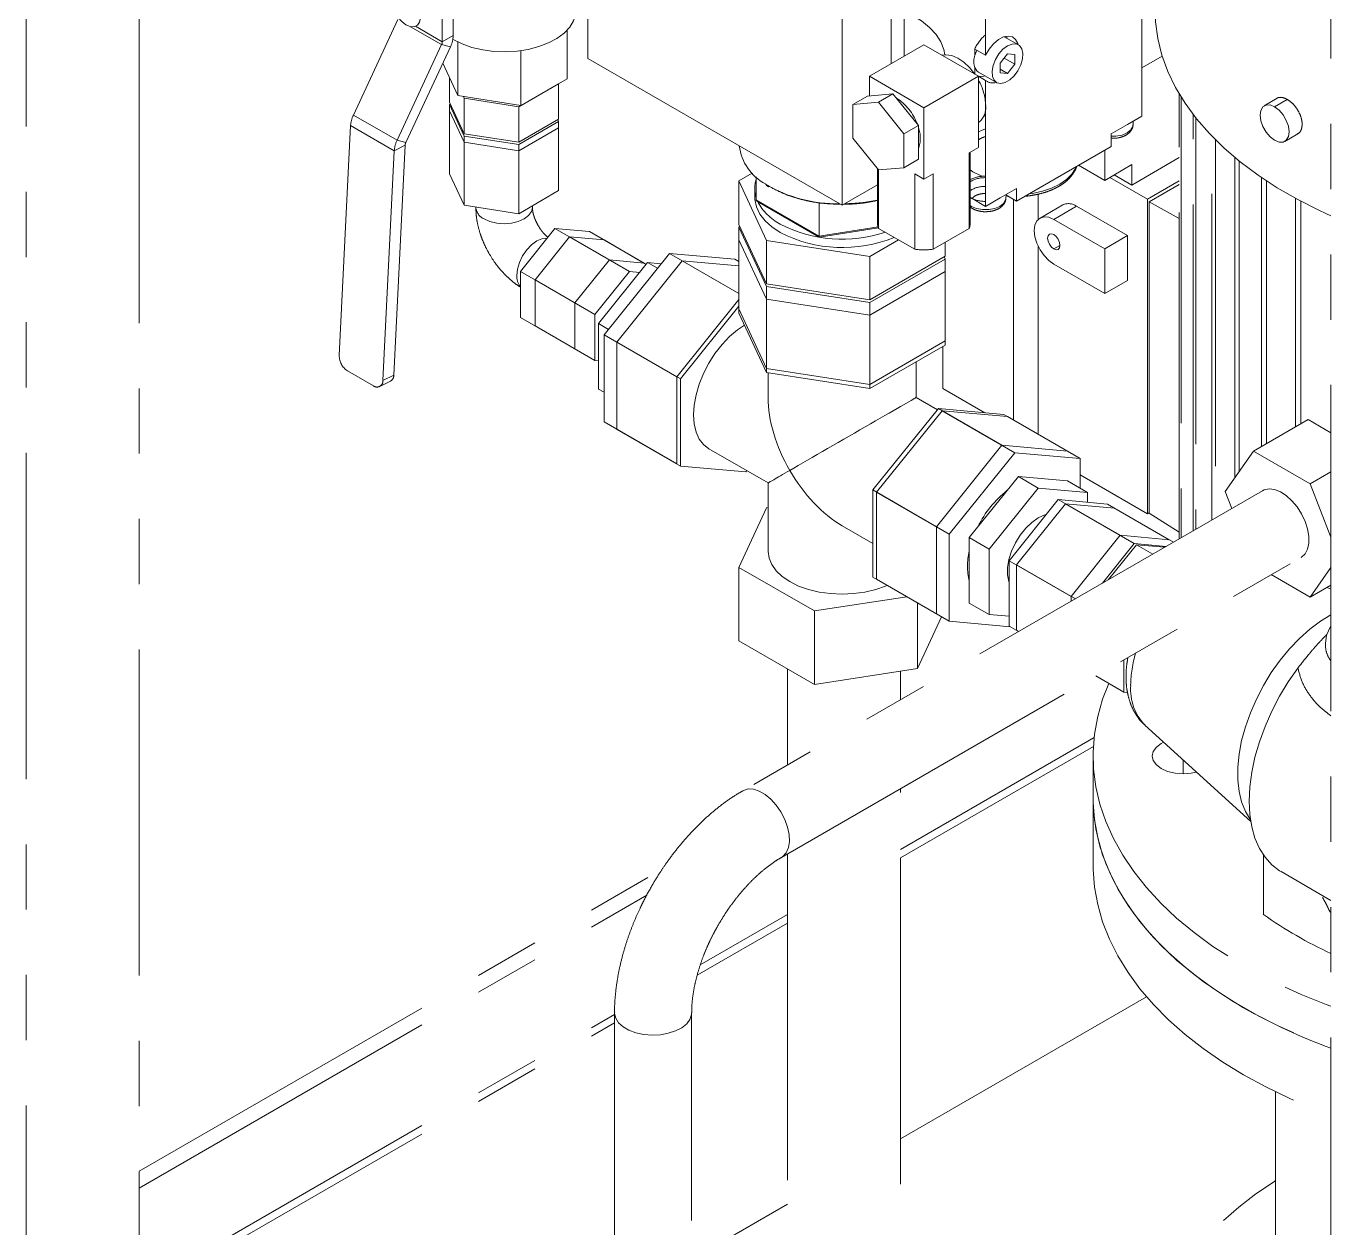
# Paper-space layout 'Blatt1' of a CAD drawing. Header units: millimetres. Extents: x 0 to 1189, y 0 to 841.
# Drawn here: x 868.41 to 893.8, y 192 to 215.39 of the extents above; entities that cross this region are included whole.
import ezdxf

# ---------------------------------------------------------------- set-up
doc = ezdxf.new("R2010")
doc.units = ezdxf.units.MM
doc.linetypes.add('PHANTOM', pattern=[12.7, 6.35, -1.27, 1.27, -1.27, 1.27, -1.27])

psp = doc.layouts.new('Blatt1')

# ---------------------------------------------------------------- linework, layer by layer
at = {"color": 7, "linetype": 'PHANTOM', "lineweight": 18}
for p, q in [((893.796, 246.509), (893.796, 167.643)), ((879.336, 214.763), (879.336, 222.602)), ((868.41, 219.788), (868.41, 171.491)), ((870.61, 171.513), (870.61, 219.788)), ((884.286, 211.906), (884.286, 219.745)), ((890.119, 216.642), (890.119, 213.641)), ((876.508, 216.282), (876.508, 215.089)), ((887.079, 215.886), (887.079, 214.825)), ((876.72, 215.783), (876.72, 215.212)), ((885.24, 214.662), (885.24, 215.718)), ((885.492, 214.807), (885.492, 215.743)), ((874.778, 213.662), (875.645, 215.523)), ((878.937, 215.312), (878.937, 214.369)), ((876.494, 215.033), (875.627, 213.172)), ((876.812, 214.04), (876.812, 215.082)), ((885.877, 215.029), (884.816, 214.417)), ((885.877, 215.029), (886.937, 214.417)), ((887.716, 215.03), (887.442, 215.187)), ((876.665, 214.986), (875.797, 213.126)), ((878.038, 213.85), (878.038, 214.916)), ((886.867, 214.947), (887.079, 214.825)), ((886.867, 214.82), (886.867, 214.947)), ((886.905, 214.926), (886.867, 214.82)), ((887.362, 214.674), (887.503, 214.85)), ((887.503, 214.85), (887.645, 214.838)), ((887.645, 214.838), (887.645, 214.649)), ((890.119, 214.578), (890.514, 214.806)), ((876.812, 214.04), (876.518, 214.672)), ((884.286, 211.906), (879.336, 214.763)), ((886.867, 214.458), (886.867, 214.585)), ((887.362, 214.486), (887.362, 214.674)), ((887.503, 214.473), (887.362, 214.555)), ((887.437, 214.769), (887.645, 214.649)), ((887.645, 214.649), (887.503, 214.473)), ((876.65, 214.388), (876.65, 213.91)), ((878.769, 214.272), (877.994, 213.824)), ((878.937, 214.369), (878.038, 213.85)), ((878.769, 214.272), (878.769, 214.272)), ((878.769, 213.582), (878.769, 214.272)), ((884.816, 214.417), (885.877, 213.804)), ((884.816, 214.035), (884.816, 214.417)), ((885.877, 213.804), (886.937, 214.417)), ((886.937, 214.498), (887.291, 214.294)), ((886.937, 214.417), (886.937, 213.763)), ((887.079, 214.335), (886.937, 214.417)), ((887.079, 214.335), (887.079, 213.845)), ((887.503, 214.473), (887.362, 214.486)), ((878.038, 213.85), (876.812, 214.04)), ((876.934, 213.988), (876.918, 214.024)), ((884.781, 214.032), (884.498, 213.869)), ((884.781, 214.032), (885.276, 214.077)), ((885.276, 214.077), (884.993, 213.913)), ((885.276, 214.077), (885.771, 213.461)), ((890.845, 205.414), (890.845, 214.075)), ((890.883, 214.013), (890.883, 205.436)), ((876.934, 213.298), (876.65, 213.91)), ((876.667, 213.874), (876.65, 213.865)), ((876.65, 213.865), (876.934, 213.253)), ((876.65, 213.865), (876.65, 212.518)), ((877.994, 213.824), (876.934, 213.988)), ((876.934, 213.988), (876.934, 213.298)), ((877.994, 213.824), (877.994, 213.134)), ((884.498, 213.869), (884.993, 213.913)), ((884.498, 213.209), (884.498, 213.869)), ((884.993, 213.913), (885.488, 213.297)), ((885.877, 213.804), (885.877, 212.416)), ((886.937, 213.763), (886.937, 213.029)), ((887.079, 213.763), (887.073, 213.76)), ((887.079, 213.845), (887.079, 211.885)), ((892.751, 213.988), (892.5, 213.843)), ((876.65, 213.742), (876.934, 213.131)), ((876.65, 213.742), (876.65, 212.518)), ((878.769, 213.582), (877.994, 213.134)), ((877.994, 213.089), (878.769, 213.537)), ((878.769, 213.537), (878.753, 213.573)), ((878.769, 213.537), (878.769, 212.19)), ((887.079, 213.648), (887.039, 213.634)), ((889.837, 213.477), (890.119, 213.641)), ((889.946, 213.469), (889.95, 213.543)), ((891.116, 205.571), (891.116, 213.675)), ((891.171, 213.604), (891.171, 205.602)), ((874.502, 208.983), (874.723, 213.456)), ((877.994, 213.134), (876.934, 213.298)), ((876.934, 213.253), (877.994, 213.089)), ((876.934, 213.253), (876.934, 211.906)), ((877.994, 212.967), (878.769, 213.415)), ((878.769, 213.415), (878.769, 212.19)), ((885.771, 213.461), (885.488, 213.297)), ((885.488, 213.297), (885.488, 212.637)), ((885.771, 213.461), (885.771, 212.801)), ((889.518, 213.294), (889.837, 213.477)), ((889.518, 213.049), (889.518, 213.294)), ((891.481, 205.781), (891.481, 213.25)), ((892.9, 213.15), (893.151, 213.295)), ((875.784, 213.074), (875.563, 208.601)), ((876.934, 213.131), (877.994, 212.967)), ((876.934, 211.906), (876.934, 213.131)), ((877.994, 213.089), (877.994, 211.742)), ((884.993, 212.593), (884.498, 213.209)), ((886.759, 212.926), (886.937, 213.029)), ((889.518, 213.049), (887.68, 211.987)), ((891.55, 213.18), (891.55, 205.821)), ((875.572, 212.966), (875.351, 208.493)), ((877.994, 212.967), (877.994, 211.742)), ((885.771, 212.801), (885.488, 212.637)), ((886.759, 211.456), (886.759, 212.926)), ((886.777, 211.559), (886.777, 212.936)), ((889.395, 212.391), (889.395, 212.977)), ((889.921, 212.3), (890.845, 212.833)), ((891.928, 206.605), (891.928, 212.836)), ((892.01, 212.768), (892.01, 206.722)), ((876.934, 211.906), (876.65, 212.518)), ((882.278, 212.379), (882.537, 212.529)), ((884.977, 212.613), (884.977, 211.559)), ((885.488, 212.637), (884.993, 212.593)), ((884.995, 212.593), (884.995, 211.456)), ((885.698, 211.05), (885.698, 212.519)), ((885.698, 212.519), (885.877, 212.416)), ((885.877, 212.416), (886.055, 212.519)), ((886.055, 212.519), (886.055, 211.05)), ((886.777, 212.593), (886.831, 212.559)), ((888.887, 212.684), (889.395, 212.391)), ((889.921, 212.696), (889.395, 212.391)), ((889.578, 212.498), (889.921, 212.3)), ((889.921, 212.3), (889.921, 212.696)), ((882.816, 211.22), (882.278, 212.379)), ((882.278, 211.534), (882.278, 212.379)), ((882.613, 212.014), (882.613, 212.457)), ((884.977, 212.305), (884.286, 211.906)), ((890.225, 212.026), (889.494, 212.449)), ((890.225, 212.026), (890.845, 212.384)), ((890.261, 211.973), (890.845, 212.31)), ((892.448, 207.212), (892.448, 212.443)), ((892.542, 207.266), (892.542, 212.38)), ((878.769, 212.19), (877.994, 211.742)), ((882.586, 212.232), (882.586, 212.069)), ((882.629, 211.988), (883.842, 211.287)), ((886.796, 212.049), (886.777, 212.061)), ((886.777, 212.06), (886.796, 212.049)), ((886.796, 212.049), (887.079, 211.885)), ((887.079, 211.885), (887.362, 212.049)), ((887.362, 212.049), (887.68, 212.232)), ((887.472, 212.04), (887.475, 212.114)), ((887.68, 211.987), (887.474, 212.106)), ((887.489, 212.085), (887.516, 212.082)), ((887.618, 207.727), (887.618, 212.023)), ((887.68, 212.232), (887.68, 211.987)), ((890.225, 205.902), (890.225, 212.026)), ((893.107, 207.593), (893.107, 212.039)), ((893.213, 207.654), (893.213, 211.982)), ((877.994, 211.742), (876.934, 211.906)), ((877.16, 211.871), (877.16, 211.864)), ((878.26, 211.864), (878.26, 211.896)), ((883.837, 211.307), (883.837, 211.954)), ((888.579, 211.914), (888.137, 211.658)), ((889.837, 211.316), (888.847, 211.887)), ((890.261, 205.922), (890.261, 211.973)), ((890.845, 211.647), (890.261, 211.973)), ((893.708, 211.738), (893.796, 211.697)), ((882.816, 210.375), (882.278, 211.534)), ((882.298, 211.492), (882.278, 211.481)), ((882.278, 211.481), (882.816, 210.322)), ((882.278, 211.481), (882.278, 209.889)), ((888.405, 211.632), (889.395, 211.06)), ((878.7, 211.453), (878.028, 210.618)), ((878.982, 211.29), (878.311, 210.454)), ((879.76, 210.841), (878.7, 211.453)), ((879.371, 211.393), (878.7, 211.453)), ((880.149, 210.616), (878.982, 211.29)), ((879.654, 211.23), (878.982, 211.29)), ((880.432, 210.781), (879.371, 211.393)), ((879.654, 211.23), (880.476, 210.756)), ((882.278, 211.236), (882.816, 210.077)), ((882.278, 211.236), (882.278, 209.807)), ((884.824, 210.91), (882.816, 211.22)), ((882.816, 211.22), (882.816, 210.375)), ((883.844, 211.287), (884.992, 211.465)), ((885.382, 211.232), (884.824, 210.91)), ((885.698, 211.05), (884.995, 211.456)), ((886.055, 211.05), (886.759, 211.456)), ((889.395, 211.06), (889.837, 211.316)), ((889.837, 210.442), (889.837, 211.316)), ((879.654, 209.385), (880.927, 210.969)), ((882.278, 210.189), (880.927, 210.969)), ((880.927, 210.969), (882.2, 210.855)), ((886.293, 211.187), (886.293, 210.913)), ((889.395, 211.06), (889.395, 210.187)), ((879.76, 210.841), (879.089, 210.005)), ((879.548, 209.602), (880.503, 210.789)), ((880.432, 210.781), (879.76, 210.841)), ((879.902, 209.243), (881.175, 210.826)), ((880.503, 210.789), (880.694, 210.679)), ((880.503, 210.789), (880.764, 210.766)), ((881.175, 210.826), (882.278, 210.189)), ((881.175, 210.826), (882.278, 210.727)), ((882.2, 210.855), (882.278, 210.81)), ((886.293, 210.913), (884.824, 210.064)), ((884.824, 210.91), (884.824, 210.064)), ((884.824, 210.011), (886.293, 210.86)), ((886.293, 210.86), (886.274, 210.902)), ((886.293, 210.86), (886.293, 209.268)), ((889.395, 210.187), (888.405, 210.758)), ((878.028, 210.618), (879.089, 210.005)), ((878.028, 210.618), (878.028, 209.722)), ((880.149, 210.616), (879.477, 209.781)), ((880.349, 210.598), (880.149, 210.616)), ((884.824, 209.766), (886.293, 210.615)), ((886.293, 210.615), (886.293, 209.186)), ((878.311, 210.454), (879.477, 209.781)), ((878.311, 210.454), (878.311, 209.559)), ((884.824, 210.064), (882.816, 210.375)), ((882.816, 210.322), (884.824, 210.011)), ((882.816, 208.73), (882.816, 210.322)), ((889.837, 210.442), (889.395, 210.187)), ((879.089, 210.005), (879.089, 209.11)), ((881.068, 208.569), (882.278, 210.074)), ((882.816, 208.648), (882.816, 210.077)), ((882.816, 210.077), (884.824, 209.766)), ((884.824, 210.011), (884.824, 208.419)), ((879.089, 209.11), (878.028, 209.722)), ((879.477, 209.781), (879.477, 208.885)), ((882.278, 209.945), (881.139, 208.528)), ((882.816, 208.73), (882.278, 209.889)), ((882.816, 208.648), (882.278, 209.807)), ((884.824, 209.766), (884.824, 208.338)), ((878.311, 209.559), (879.477, 208.885)), ((879.548, 209.602), (879.739, 209.491)), ((879.548, 208.329), (879.548, 209.602)), ((881.068, 208.569), (879.654, 209.385)), ((879.654, 207.688), (879.654, 209.385)), ((879.902, 209.243), (881.139, 208.528)), ((879.902, 207.545), (879.902, 209.243)), ((886.293, 209.268), (884.824, 208.419)), ((886.293, 209.186), (884.824, 208.338)), ((886.244, 208.339), (886.244, 209.158)), ((875.171, 208.39), (874.662, 208.684)), ((879.477, 208.885), (879.548, 208.879)), ((884.824, 208.419), (882.816, 208.73)), ((885.726, 208.164), (885.726, 208.858)), ((875.29, 208.377), (875.502, 208.485)), ((881.068, 206.872), (881.068, 208.569)), ((881.139, 208.528), (881.139, 206.831)), ((884.824, 208.338), (882.816, 208.648)), ((882.846, 208.643), (882.846, 208.164)), ((879.548, 208.329), (879.654, 208.268)), ((887.061, 207.867), (886.244, 208.339)), ((884.887, 206.365), (886.16, 207.948)), ((886.141, 207.925), (885.726, 208.164)), ((886.16, 207.948), (887.397, 207.234)), ((886.16, 207.948), (887.432, 207.834)), ((881.068, 206.872), (879.654, 207.688)), ((886.23, 207.907), (884.958, 206.324)), ((886.23, 207.907), (887.645, 207.091)), ((887.503, 207.793), (886.23, 207.907)), ((888.67, 207.12), (887.432, 207.834)), ((887.503, 207.793), (888.917, 206.977)), ((893.351, 207.734), (892.291, 207.121)), ((893.351, 207.734), (893.796, 207.477)), ((879.902, 207.545), (881.139, 206.831)), ((881.692, 207.167), (882.846, 206.501)), ((887.397, 207.234), (886.124, 205.65)), ((888.67, 207.12), (887.397, 207.234)), ((887.645, 207.091), (886.372, 205.507)), ((888.917, 206.977), (887.645, 207.091)), ((888.917, 206.398), (888.917, 206.977)), ((891.739, 206.337), (892.291, 207.121)), ((892.291, 207.121), (893.393, 206.485)), ((881.139, 206.831), (882.412, 206.717)), ((882.412, 206.717), (882.431, 206.741)), ((890.225, 205.902), (888.917, 206.657)), ((893.393, 206.485), (893.796, 206.718)), ((882.846, 206.501), (882.846, 205.169)), ((886.761, 205.438), (887.715, 206.626)), ((888.104, 206.401), (887.15, 205.214)), ((888.104, 206.401), (887.715, 206.626)), ((887.715, 206.626), (888.67, 206.54)), ((889.059, 206.316), (888.104, 206.401)), ((889.059, 206.316), (888.67, 206.54)), ((893.393, 206.485), (893.796, 205.445)), ((892.467, 206.35), (882.355, 200.513)), ((886.124, 205.65), (884.887, 206.365)), ((884.887, 204.668), (884.887, 206.365)), ((884.958, 206.324), (886.372, 205.507)), ((884.958, 206.324), (884.958, 204.627)), ((887.538, 204.989), (888.493, 206.177)), ((888.493, 206.177), (889.695, 205.483)), ((888.493, 206.177), (889.448, 206.091)), ((889.059, 206.126), (889.059, 206.316)), ((891.868, 206.005), (891.739, 206.337)), ((882.278, 204.858), (882.816, 206.017)), ((882.816, 206.017), (882.846, 206.022)), ((887.68, 204.908), (888.634, 206.095)), ((889.971, 205.324), (888.634, 206.095)), ((888.634, 206.095), (889.589, 206.01)), ((889.448, 206.091), (890.65, 205.397)), ((890.733, 205.349), (889.589, 206.01)), ((890.261, 205.922), (890.225, 205.902)), ((890.261, 205.914), (890.257, 205.92)), ((890.261, 205.914), (890.845, 205.542)), ((884.286, 205.67), (884.887, 205.323)), ((886.124, 205.65), (886.124, 203.953)), ((886.372, 205.507), (886.372, 203.81)), ((887.15, 205.214), (886.761, 205.438)), ((886.761, 204.165), (886.761, 205.438)), ((889.695, 205.483), (888.741, 204.295)), ((890.65, 205.397), (889.695, 205.483)), ((887.15, 205.214), (887.15, 203.941)), ((889.971, 205.324), (889.35, 204.551)), ((889.472, 204.621), (890.015, 205.298)), ((890.592, 205.268), (889.971, 205.324)), ((890.329, 205.117), (890.015, 205.298)), ((890.015, 205.298), (890.559, 205.249)), ((883.105, 199.214), (893.217, 205.051)), ((888.741, 204.295), (887.538, 204.989)), ((887.538, 203.716), (887.538, 204.989)), ((888.824, 204.247), (887.68, 204.908)), ((887.68, 203.635), (887.68, 204.908)), ((883.748, 204.01), (882.278, 204.858)), ((882.278, 204.858), (882.278, 203.429)), ((886.124, 203.953), (884.887, 204.668)), ((886.372, 203.81), (884.958, 204.627)), ((893.393, 204.28), (892.637, 204.717)), ((893.796, 204.854), (893.393, 204.28)), ((893.393, 204.28), (893.796, 204.513)), ((893.796, 204.442), (893.716, 204.467)), ((885.545, 204.288), (883.748, 204.01)), ((885.755, 204.166), (885.755, 202.891)), ((886.761, 204.165), (887.15, 203.941)), ((888.741, 204.295), (888.741, 204.199)), ((883.748, 204.01), (883.748, 202.581)), ((886.222, 203.897), (885.755, 202.891)), ((887.15, 203.941), (887.538, 203.906)), ((886.372, 203.81), (887.56, 203.704)), ((887.538, 203.716), (887.721, 203.611)), ((887.721, 203.611), (887.68, 203.635)), ((883.748, 202.581), (882.278, 203.429)), ((889.837, 203.1), (889.837, 203.074)), ((883.221, 202.885), (883.221, 201.013)), ((885.755, 202.891), (883.748, 202.581)), ((889.766, 202.43), (889.766, 203.059)), ((885.421, 202.283), (885.421, 202.84)), ((889.221, 202.745), (889.766, 202.43)), ((889.839, 202.424), (889.766, 202.43)), ((890.179, 201.785), (892.236, 199.915)), ((885.421, 199.207), (889.176, 201.374)), ((889.17, 201.187), (889.17, 200.37)), ((885.421, 180.155), (885.421, 200.551)), ((889.17, 200.37), (889.17, 199.064)), ((883.221, 199.281), (883.221, 180.08)), ((892.486, 198.104), (892.486, 199.256)), ((870.61, 193.106), (880.783, 198.979)), ((892.827, 198.938), (893.796, 198.378)), ((870.61, 192.779), (880.487, 198.481)), ((881.467, 196.924), (883.221, 197.937)), ((890.209, 196.501), (885.421, 193.737)), ((870.61, 190.656), (879.859, 195.996)), ((879.859, 196.189), (879.859, 179.45)), ((881.359, 179.45), (881.359, 196.189)), ((892.72, 194.652), (892.72, 189.919)), ((883.221, 192.467), (881.359, 191.392))]:
    psp.add_line(p, q, dxfattribs=at)
at = {"color": 8, "linetype": 'PHANTOM', "lineweight": 18}
for p, q in [((876.494, 215.033), (875.891, 215.381)), ((875.988, 215.39), (876.508, 215.089)), ((876.665, 214.986), (876.494, 215.033)), ((876.72, 215.212), (876.508, 215.089)), ((892.948, 213.966), (892.7, 213.823)), ((875.627, 213.172), (874.778, 213.662)), ((875.572, 212.966), (874.723, 213.456)), ((875.784, 213.074), (875.572, 212.966)), ((875.797, 213.126), (875.627, 213.172)), ((883.837, 211.307), (882.613, 212.014)), ((888.104, 211.634), (888.104, 212.123)), ((886.777, 211.901), (886.801, 211.885)), ((888.405, 211.632), (888.847, 211.887)), ((884.986, 211.485), (883.837, 211.307)), ((888.104, 207.446), (888.104, 211.103)), ((888.405, 211.056), (888.525, 211.126)), ((875.563, 208.601), (875.351, 208.493)), ((885.421, 199.37), (889.19, 201.546)), ((890.92, 201.111), (890.92, 200.84)), ((881.526, 197.122), (883.221, 198.1)), ((870.61, 190.82), (879.859, 196.159))]:
    psp.add_line(p, q, dxfattribs=at)
at = {"color": 7, "linetype": 'PHANTOM', "lineweight": 18, "flags": 128}
for points in [[(875.8, 215.416), (875.717, 215.479), (875.641, 215.565), (875.579, 215.667), (875.537, 215.775), (875.518, 215.881), (875.525, 215.974), (875.556, 216.047), (875.608, 216.093), (875.678, 216.108), (875.758, 216.09), (875.843, 216.041), (875.923, 215.966), (875.993, 215.871), (876.045, 215.764), (876.076, 215.656), (876.083, 215.555), (876.064, 215.471), (876.022, 215.411), (875.96, 215.381), (875.884, 215.382), (875.8, 215.416)], [(876.72, 215.13), (876.891, 215.046), (877.084, 214.979), (877.293, 214.93), (877.513, 214.901), (877.738, 214.894), (877.962, 214.907), (878.18, 214.94), (878.385, 214.994), (878.573, 215.065), (878.739, 215.154), (878.878, 215.256), (878.986, 215.37), (879.062, 215.492), (879.103, 215.62), (879.11, 215.702)], [(885.492, 215.684), (885.652, 215.606), (885.834, 215.494), (885.989, 215.368), (886.114, 215.232), (886.206, 215.087), (886.263, 214.936), (886.282, 214.835)], [(893.796, 211.698), (893.574, 211.801), (893.15, 212.016), (892.752, 212.246), (892.379, 212.491), (892.034, 212.748), (891.719, 213.018), (891.435, 213.3), (891.182, 213.591), (890.962, 213.891), (890.775, 214.198), (890.623, 214.512), (890.507, 214.83), (890.426, 215.152), (890.381, 215.477), (890.37, 215.721)], [(887.079, 214.825), (887.148, 214.945), (887.233, 215.049), (887.328, 215.13), (887.426, 215.182), (887.519, 215.2), (887.6, 215.183), (887.662, 215.132), (887.702, 215.051), (887.706, 215.035)], [(887.503, 215.009), (887.592, 215.044), (887.672, 215.046), (887.738, 215.014), (887.783, 214.95), (887.803, 214.861), (887.796, 214.754), (887.763, 214.638), (887.708, 214.525), (887.633, 214.424), (887.548, 214.344), (887.458, 214.293), (887.373, 214.274), (887.299, 214.289), (887.243, 214.338), (887.21, 214.415), (887.203, 214.515), (887.223, 214.627), (887.268, 214.742), (887.334, 214.851), (887.415, 214.942), (887.503, 215.009)], [(887.494, 215.158), (887.49, 215.174), (887.482, 215.197)], [(886.867, 214.458), (886.765, 214.585), (886.652, 214.692), (886.535, 214.771), (886.418, 214.82), (886.307, 214.836), (886.23, 214.825)], [(886.867, 214.585), (886.908, 214.52), (886.937, 214.498)], [(886.937, 214.417), (887.021, 214.411), (887.069, 214.422)], [(892.7, 213.17), (892.613, 213.237), (892.534, 213.328), (892.472, 213.437), (892.431, 213.551), (892.417, 213.66), (892.431, 213.753), (892.472, 213.821), (892.534, 213.857), (892.613, 213.858), (892.7, 213.823)], [(892.7, 213.823), (892.788, 213.757), (892.867, 213.665), (892.929, 213.557), (892.969, 213.442), (892.983, 213.333), (892.969, 213.241), (892.929, 213.173), (892.867, 213.137), (892.788, 213.136), (892.7, 213.17)], [(886.831, 212.559), (886.992, 212.481), (887.021, 212.47)], [(882.586, 212.069), (882.588, 212.015), (882.62, 211.873), (882.687, 211.735), (882.788, 211.604), (882.921, 211.483), (883.084, 211.375)], [(888.405, 210.758), (888.307, 210.83), (888.216, 210.926), (888.137, 211.041), (888.077, 211.166), (888.039, 211.293), (888.026, 211.414), (888.039, 211.519), (888.077, 211.603), (888.137, 211.658), (888.216, 211.683), (888.307, 211.674), (888.405, 211.632)], [(888.405, 211.056), (888.359, 211.093), (888.32, 211.146), (888.294, 211.206), (888.284, 211.265), (888.294, 211.312), (888.32, 211.342), (888.359, 211.35), (888.405, 211.334)], [(888.405, 211.334), (888.451, 211.297), (888.49, 211.244), (888.516, 211.184), (888.525, 211.126), (888.516, 211.078), (888.49, 211.048), (888.451, 211.04), (888.405, 211.056)], [(882.386, 209.575), (882.253, 209.484), (882.097, 209.351), (881.95, 209.195), (881.813, 209.02), (881.692, 208.83), (881.588, 208.63), (881.505, 208.424), (881.444, 208.219), (881.406, 208.018), (881.394, 207.827), (881.406, 207.65), (881.444, 207.492), (881.505, 207.357), (881.588, 207.248), (881.692, 207.167), (881.692, 207.167)], [(892.467, 206.35), (892.498, 206.366), (892.593, 206.385), (892.7, 206.373), (892.813, 206.329), (892.928, 206.256), (893.038, 206.156), (893.139, 206.036), (893.227, 205.9), (893.296, 205.754), (893.344, 205.606), (893.369, 205.463), (893.369, 205.33), (893.344, 205.215), (893.296, 205.123), (893.227, 205.057), (893.217, 205.051)], [(887.538, 204.567), (887.533, 204.584), (887.506, 204.711), (887.506, 204.856), (887.533, 205.013), (887.584, 205.175), (887.657, 205.335), (887.751, 205.486), (887.86, 205.621), (887.979, 205.735), (888.104, 205.822), (888.229, 205.879), (888.262, 205.889)], [(882.846, 205.169), (882.864, 205.039), (882.916, 204.912), (883.003, 204.791), (883.121, 204.68), (883.268, 204.581), (883.439, 204.496), (883.632, 204.428), (883.841, 204.378), (884.061, 204.348), (884.286, 204.338), (884.511, 204.348), (884.731, 204.378), (884.94, 204.428), (885.132, 204.496), (885.162, 204.509)], [(893.716, 203.553), (893.782, 203.696), (893.796, 203.719)], [(893.154, 202.9), (892.968, 202.633), (892.798, 202.352), (892.647, 202.062), (892.515, 201.765), (892.405, 201.465), (892.319, 201.167), (892.256, 200.873), (892.218, 200.586), (892.205, 200.312), (892.218, 200.051), (892.256, 199.809), (892.319, 199.587), (892.405, 199.389), (892.515, 199.216), (892.647, 199.071), (892.798, 198.955), (892.827, 198.938)], [(889.474, 202.599), (889.355, 202.292), (889.259, 201.954), (889.198, 201.614), (889.171, 201.272), (889.18, 200.93), (889.224, 200.589), (889.303, 200.25), (889.416, 199.914), (889.564, 199.583), (889.746, 199.257), (889.96, 198.938), (890.207, 198.627), (890.486, 198.325), (890.794, 198.033), (891.133, 197.752), (891.499, 197.483), (891.893, 197.228), (892.312, 196.986), (892.755, 196.758), (893.221, 196.547), (893.707, 196.351), (893.796, 196.318)], [(890.92, 200.84), (890.765, 200.852), (890.62, 200.887), (890.496, 200.942), (890.401, 201.014), (890.341, 201.097), (890.32, 201.187), (890.341, 201.276), (890.401, 201.36), (890.496, 201.432), (890.541, 201.455)], [(891.18, 200.875), (891.076, 200.852), (890.92, 200.84)], [(889.17, 200.37), (889.171, 200.285), (889.198, 199.943), (889.259, 199.603), (889.355, 199.265), (889.486, 198.931), (889.651, 198.603), (889.849, 198.28), (890.08, 197.965), (890.342, 197.658), (890.636, 197.361), (890.96, 197.075), (891.313, 196.8), (891.693, 196.537), (892.099, 196.288)], [(889.17, 200.37), (889.18, 200.114), (889.224, 199.772), (889.303, 199.433), (889.416, 199.098), (889.564, 198.766), (889.746, 198.441), (889.96, 198.122), (890.207, 197.811), (890.486, 197.509), (890.794, 197.217), (891.133, 196.936), (891.499, 196.667), (891.893, 196.411), (892.312, 196.169), (892.755, 195.942), (893.221, 195.73), (893.707, 195.535), (893.796, 195.502)], [(889.17, 199.064), (889.171, 198.978), (889.198, 198.636), (889.259, 198.296), (889.355, 197.959), (889.486, 197.625), (889.651, 197.296), (889.849, 196.974), (890.08, 196.659), (890.342, 196.352), (890.636, 196.055), (890.96, 195.768), (891.313, 195.493), (891.693, 195.231), (892.099, 194.982), (892.531, 194.747), (892.985, 194.528), (893.462, 194.324), (893.796, 194.195)], [(892.983, 185.938), (892.603, 186.172), (892.25, 186.419), (891.924, 186.679), (891.628, 186.95), (891.361, 187.231), (891.127, 187.522), (890.925, 187.82), (890.756, 188.126), (890.62, 188.437), (890.52, 188.752), (890.454, 189.07), (890.423, 189.39), (890.427, 189.711), (890.467, 190.03), (890.542, 190.348), (890.651, 190.662), (890.795, 190.972), (890.972, 191.275), (891.183, 191.572), (891.425, 191.86), (891.699, 192.139), (892.003, 192.408), (892.336, 192.664), (892.696, 192.908), (892.72, 192.924)]]:
    psp.add_lwpolyline(points, dxfattribs=at)
at = {"color": 8, "linetype": 'PHANTOM', "lineweight": 18, "flags": 128}
for points in [[(887.079, 213.393), (886.998, 213.363), (886.937, 213.337)], [(889.518, 213.249), (889.615, 213.251), (889.732, 213.272), (889.832, 213.314), (889.904, 213.372), (889.942, 213.439), (889.946, 213.469)], [(887.925, 212.129), (887.988, 212.138), (888.183, 212.179), (888.362, 212.238), (888.521, 212.315), (888.654, 212.407), (888.758, 212.511), (888.829, 212.623), (888.844, 212.659)], [(886.801, 211.885), (886.9, 211.844), (887.017, 211.822), (887.14, 211.822), (887.257, 211.844), (887.357, 211.885), (887.429, 211.943), (887.467, 212.01), (887.472, 212.04)], [(878.26, 211.864), (878.241, 211.782), (878.186, 211.705), (878.099, 211.639), (877.985, 211.589), (877.852, 211.557), (877.71, 211.546), (877.567, 211.557), (877.435, 211.589), (877.321, 211.639)], [(878.546, 211.262), (878.541, 211.263), (878.447, 211.253), (878.346, 211.211), (878.245, 211.137), (878.152, 211.038), (878.071, 210.92), (878.009, 210.792), (877.97, 210.661), (877.957, 210.537)], [(892.231, 199.945), (892.229, 199.948), (892.133, 200.108), (892.06, 200.293), (892.011, 200.5), (891.986, 200.726), (891.986, 200.969), (892.011, 201.223), (892.06, 201.487), (892.133, 201.756), (892.229, 202.027), (892.346, 202.296), (892.483, 202.558), (892.637, 202.811), (892.808, 203.05), (892.992, 203.273), (893.186, 203.477), (893.388, 203.657), (893.596, 203.813), (893.796, 203.936)], [(883.105, 199.214), (883.134, 199.234), (883.199, 199.306), (883.241, 199.405), (883.26, 199.525), (883.253, 199.66), (883.223, 199.806), (883.169, 199.954), (883.095, 200.098), (883.004, 200.23), (882.899, 200.346), (882.787, 200.439), (882.673, 200.505), (882.561, 200.542), (882.457, 200.546), (882.365, 200.519), (882.354, 200.513)], [(881.359, 196.191), (881.356, 196.154), (881.326, 196.062), (881.262, 195.976), (881.167, 195.9), (881.046, 195.838), (880.905, 195.792), (880.75, 195.764), (880.589, 195.756), (880.428, 195.769), (880.276, 195.801), (880.139, 195.852), (880.024, 195.918), (879.937, 195.997), (879.881, 196.085), (879.859, 196.178), (879.859, 196.19)]]:
    psp.add_lwpolyline(points, dxfattribs=at)
at = {"color": 7, "linetype": 'PHANTOM', "lineweight": 18}
for centre, radius, start, end in [((876.371, 215.093), 0.137, 334.0162, 358.5266), ((876.173, 215.226), 0.547, 334.0162, 358.5266), ((887.591, 214.613), 0.798, 129.9597, 155.2529), ((887.244, 214.702), 0.395, 162.7287, 197.2713), ((886.02, 213.813), 1.06, 1.7144, 29.9927), ((887.21, 214.488), 0.202, 229.3855, 290.4882), ((884.801, 213.142), 1.007, 20.4568, 57.1852), ((886.706, 213.806), 0.375, 308.1361, 6.0545), ((875.285, 213.417), 0.563, 154.2489, 176.0671), ((885.222, 213.212), 0.585, 339.5779, 20.4221), ((876.134, 212.928), 0.563, 154.2489, 176.0671), ((875.924, 213.064), 0.141, 154.2489, 176.0671), ((883.252, 213.179), 0.973, 187.0055, 241.9276), ((883.163, 212.232), 0.577, 162.4393, 197.5607), ((887.067, 211.812), 0.66, 88.9781, 116.117), ((887.062, 211.894), 0.549, 88.221, 121.2865), ((887.067, 212.558), 0.577, 241.9598, 271.1441), ((883.555, 212.449), 1.025, 207.2296, 242.6572), ((888.69, 211.669), 0.269, 54.3174, 114.3721), ((884.296, 213.909), 2.663, 242.9242, 288.1906), ((885.287, 211.56), 0.311, 180.1501, 199.5413), ((886.466, 211.56), 0.311, 340.4587, 359.8499), ((884.293, 213.72), 2.638, 242.7217, 292.4021), ((885.877, 212.586), 1.547, 263.3722, 276.6278), ((874.854, 208.978), 0.351, 179.2122, 236.9614), ((875.238, 208.481), 0.113, 233.458, 6.3903), ((875.437, 208.593), 0.126, 300.9316, 3.7254), ((888.752, 204.769), 2.024, 128.1842, 154.2266), ((887.956, 204.883), 1.231, 166.2941, 193.7059), ((897.153, 204.638), 8.029, 234.4661, 245.2917), ((897.566, 205.862), 11.025, 240.2718, 250.0041)]:
    psp.add_arc(centre, radius, start, end, dxfattribs=at)
at = {"color": 8, "linetype": 'PHANTOM', "lineweight": 18}
for centre, radius, start, end in [((884.18, 214.617), 2.683, 238.9016, 271.177), ((887.062, 211.738), 0.535, 88.1447, 122.1535), ((884.293, 215.263), 3.328, 270.7505, 281.8577), ((877.434, 211.891), 0.276, 185.6298, 245.6904), ((878.257, 210.514), 0.3, 175.6515, 220.3845), ((892.187, 202.533), 2.287, 163.2369, 179.2708), ((890.909, 202.485), 1.011, 175.6064, 223.8117)]:
    psp.add_arc(centre, radius, start, end, dxfattribs=at)
at = {"color": 7, "linetype": 'PHANTOM', "lineweight": 18}
for centre, major_axis, ratio, start_param, end_param in [((882.669, 212.023), (0.0545, 0.0172), 0.697943, 2.924319, 3.709798), ((883.852, 211.339), (0.0097, 0.0519), 0.218403, 2.279373, 3.218333), ((884.286, 207.333), (-1.018, 1.764), 0.577335, 0.785358, 1.570756), ((884.286, 207.333), (1.44, 0.831), 0.00007, 0.000041, 2.356154), ((884.286, 207.333), (1.44, 0.831), 0.00007, 2.356154, 3.141552), ((884.286, 207.333), (-1.018, 1.764), 0.577335, 1.570756, 2.356235)]:
    psp.add_ellipse(centre, major_axis=major_axis, ratio=ratio, start_param=start_param, end_param=end_param, dxfattribs=at)
for points, knots in [([(892.751, 213.988), (892.751, 213.988), (892.769, 214.007), (892.827, 214.009), (892.896, 213.994), (892.938, 213.972), (892.948, 213.966)], [0, 0, 0, 0, 0.005269, 0.43472, 0.864177, 1, 1, 1, 1]), ([(892.948, 213.966), (892.98, 213.944), (893.044, 213.901), (893.13, 213.797), (893.197, 213.678), (893.232, 213.568), (893.236, 213.505), (893.237, 213.48)], [0, 0, 0, 0, 0.214543, 0.42908, 0.643757, 0.858525, 1, 1, 1, 1]), ([(889.518, 213.209), (889.53, 213.209), (889.581, 213.207), (889.647, 213.214), (889.72, 213.231), (889.777, 213.252), (889.836, 213.285), (889.888, 213.328), (889.926, 213.384), (889.947, 213.434), (889.944, 213.464), (889.944, 213.471)], [0, 0, 0, 0, 0.057529, 0.246471, 0.319463, 0.439241, 0.560359, 0.689035, 0.821847, 0.959636, 1, 1, 1, 1]), ([(893.237, 213.48), (893.234, 213.446), (893.226, 213.377), (893.19, 213.316), (893.157, 213.303), (893.149, 213.299)], [0, 0, 0, 0, 0.429336, 0.858662, 1, 1, 1, 1]), ([(887.846, 212.083), (887.856, 212.083), (887.892, 212.085), (887.97, 212.096), (888.081, 212.115), (888.207, 212.147), (888.33, 212.189), (888.448, 212.242), (888.558, 212.305), (888.655, 212.378), (888.738, 212.461), (888.802, 212.554), (888.839, 212.622), (888.846, 212.659), (888.846, 212.661)], [0, 0, 0, 0, 0.020778, 0.075649, 0.166053, 0.258788, 0.357177, 0.458667, 0.562411, 0.667886, 0.774837, 0.883348, 0.994011, 1, 1, 1, 1]), ([(882.807, 212.298), (882.818, 212.29), (882.834, 212.278), (882.853, 212.267), (882.86, 212.264)], [0, 0, 0, 0, 0.651922, 1, 1, 1, 1]), ([(884.253, 211.925), (884.13, 211.929), (883.941, 211.935), (883.695, 211.974), (883.454, 212.026), (883.178, 212.112), (882.995, 212.206), (882.907, 212.252)], [0, 0, 0, 0, 0.246377, 0.37795, 0.509558, 0.76191, 1, 1, 1, 1]), ([(884.977, 212), (884.881, 211.98), (884.668, 211.934), (884.442, 211.928), (884.319, 211.925)], [0, 0, 0, 0, 0.453318, 1, 1, 1, 1]), ([(887.079, 211.78), (887.118, 211.782), (887.172, 211.784), (887.245, 211.803), (887.302, 211.823), (887.361, 211.856), (887.413, 211.899), (887.452, 211.955), (887.472, 212.006), (887.469, 212.036), (887.469, 212.042)], [0, 0, 0, 0, 0.200476, 0.277923, 0.405012, 0.533523, 0.670053, 0.810972, 0.957172, 1, 1, 1, 1]), ([(877.16, 211.864), (877.162, 211.806), (877.166, 211.693), (877.196, 211.523), (877.237, 211.372), (877.284, 211.24), (877.341, 211.106), (877.39, 211.015), (877.42, 210.962)], [0, 0, 0, 0, 0.190621, 0.375443, 0.553699, 0.682686, 0.813074, 1, 1, 1, 1]), ([(878.372, 211.512), (878.354, 211.547), (878.327, 211.596), (878.299, 211.667), (878.281, 211.724), (878.267, 211.785), (878.26, 211.834), (878.26, 211.854), (878.26, 211.863)], [0, 0, 0, 0, 0.261658, 0.364809, 0.532209, 0.699777, 0.872747, 1, 1, 1, 1]), ([(886.777, 211.873), (886.798, 211.858), (886.836, 211.832), (886.9, 211.806), (886.966, 211.789), (887.026, 211.781), (887.065, 211.78), (887.079, 211.78)], [0, 0, 0, 0, 0.263643, 0.466507, 0.650949, 0.881942, 1, 1, 1, 1]), ([(878.561, 211.281), (878.555, 211.287), (878.533, 211.304), (878.495, 211.342), (878.452, 211.392), (878.411, 211.447), (878.386, 211.49), (878.372, 211.512)], [0, 0, 0, 0, 0.116298, 0.363569, 0.55214, 0.766907, 1, 1, 1, 1]), ([(877.42, 210.962), (877.459, 210.898), (877.514, 210.809), (877.607, 210.688), (877.689, 210.592), (877.795, 210.487), (877.908, 210.391), (877.989, 210.338), (878.028, 210.312)], [0, 0, 0, 0, 0.242605, 0.338487, 0.49746, 0.661201, 0.836333, 1, 1, 1, 1]), ([(893.716, 203.553), (893.658, 203.492), (893.542, 203.371), (893.352, 203.153), (893.227, 202.994), (893.154, 202.9)], [0, 0, 0, 0, 0.293835, 0.585489, 1, 1, 1, 1]), ([(893.796, 203.037), (893.78, 203.062), (893.727, 203.139), (893.675, 203.313), (893.7, 203.461), (893.716, 203.553)], [0, 0, 0, 0, 0.151108, 0.471966, 1, 1, 1, 1]), ([(889.848, 203.107), (889.84, 203.064), (889.821, 202.96), (889.809, 202.797), (889.81, 202.619), (889.831, 202.444), (889.871, 202.275), (889.932, 202.115), (890.017, 201.968), (890.098, 201.859), (890.158, 201.808), (890.175, 201.793)], [0, 0, 0, 0, 0.085848, 0.205569, 0.328019, 0.452299, 0.577326, 0.702116, 0.826105, 0.949521, 1, 1, 1, 1]), ([(882.356, 200.51), (882.308, 200.483), (882.179, 200.41), (881.976, 200.266), (881.747, 200.084), (881.529, 199.885), (881.324, 199.675), (881.135, 199.458), (880.976, 199.256), (880.842, 199.07), (880.713, 198.878), (880.629, 198.737), (880.58, 198.655)], [0, 0, 0, 0, 0.0691179, 0.1871963, 0.3041154, 0.4194469, 0.5323721, 0.6408211, 0.7449, 0.8192189, 0.8946897, 1, 1, 1, 1]), ([(881.88, 197.905), (881.926, 197.983), (881.992, 198.092), (882.098, 198.247), (882.192, 198.376), (882.308, 198.521), (882.433, 198.663), (882.567, 198.801), (882.706, 198.928), (882.846, 199.042), (882.981, 199.139), (883.065, 199.19), (883.105, 199.213)], [0, 0, 0, 0, 0.136152, 0.191855, 0.283831, 0.378709, 0.479657, 0.58391, 0.690265, 0.797764, 0.905751, 1, 1, 1, 1]), ([(880.58, 198.655), (880.524, 198.554), (880.445, 198.411), (880.34, 198.194), (880.256, 198.007), (880.166, 197.781), (880.083, 197.543), (880.009, 197.292), (879.948, 197.035), (879.901, 196.774), (879.871, 196.511), (879.857, 196.316), (879.86, 196.21), (879.861, 196.19)], [0, 0, 0, 0, 0.127487, 0.179652, 0.266022, 0.355489, 0.451262, 0.550974, 0.653722, 0.758803, 0.865741, 0.974181, 1, 1, 1, 1]), ([(893.642, 198.438), (893.64, 198.438), (893.633, 198.437), (893.643, 198.416), (893.668, 198.373), (893.703, 198.311), (893.729, 198.257), (893.741, 198.23)], [0, 0, 0, 0, 0.086693, 0.340715, 0.570246, 0.786719, 1, 1, 1, 1]), ([(893.742, 198.233), (893.744, 198.226), (893.754, 198.194), (893.777, 198.163), (893.796, 198.139)], [0, 0, 0, 0, 0.201329, 1, 1, 1, 1]), ([(881.361, 196.191), (881.36, 196.224), (881.36, 196.313), (881.375, 196.475), (881.405, 196.673), (881.451, 196.878), (881.511, 197.084), (881.581, 197.282), (881.651, 197.454), (881.723, 197.61), (881.796, 197.756), (881.852, 197.855), (881.88, 197.905)], [0, 0, 0, 0, 0.068777, 0.187345, 0.306282, 0.424951, 0.541978, 0.653876, 0.754, 0.829136, 0.914191, 1, 1, 1, 1])]:
    psp.add_open_spline(points, degree=3, knots=knots, dxfattribs=at)
at = {"color": 8, "linetype": 'PHANTOM', "lineweight": 18}
for points, knots in [([(887.079, 213.246), (887.073, 213.244), (887.02, 213.227), (886.977, 213.202), (886.937, 213.18)], [0, 0, 0, 0, 0.1026179, 1, 1, 1, 1]), ([(887.079, 212.136), (887.059, 212.135), (887.019, 212.134), (886.946, 212.12), (886.865, 212.09), (886.829, 212.053), (886.811, 212.035)], [0, 0, 0, 0, 0.176994, 0.353829, 0.678986, 1, 1, 1, 1]), ([(893.796, 201.971), (893.725, 202.024), (893.576, 202.136), (893.39, 202.353), (893.231, 202.607), (893.18, 202.802), (893.154, 202.9)], [0, 0, 0, 0, 0.2342361, 0.4858024, 0.7423675, 1, 1, 1, 1])]:
    psp.add_open_spline(points, degree=3, knots=knots, dxfattribs=at)

doc.saveas('drawing.dxf')
